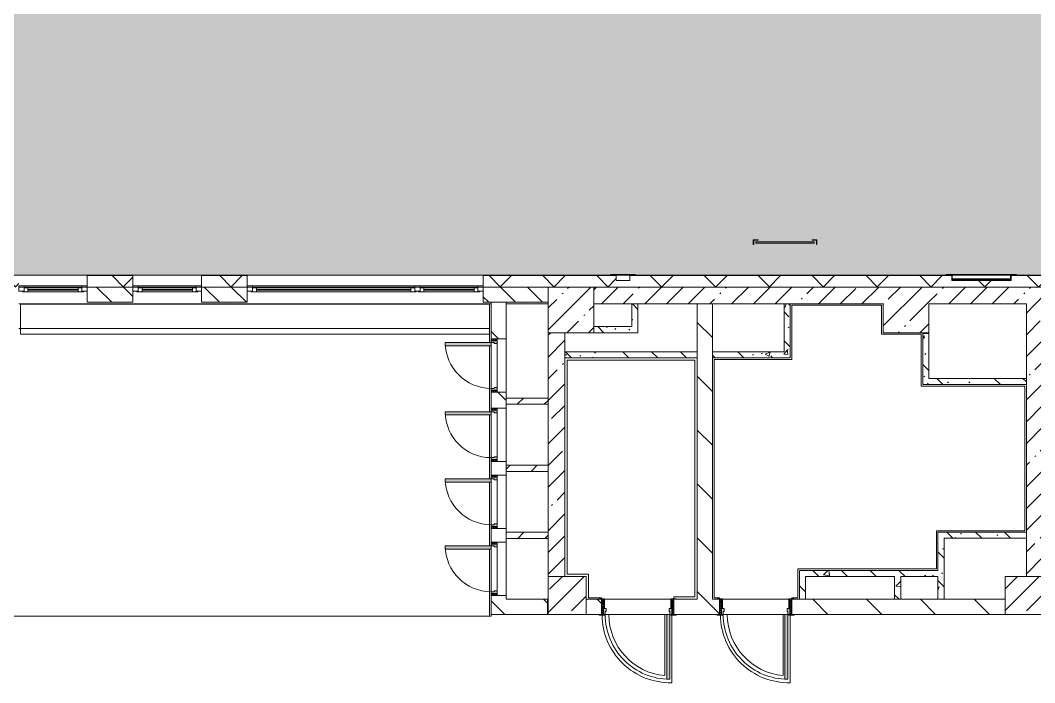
# Model space of a CAD drawing. Header units: millimetres. Extents: x 81773 to 282675, y -8553 to 29000.
# Drawn here: x 154583 to 167903, y 10005 to 18702 of the extents above; entities that cross this region are included whole.
import ezdxf

# ---------------------------------------------------------------- set-up
doc = ezdxf.new("R2010")
doc.units = ezdxf.units.MM
for name, color, linetype, lineweight in [('A-DETL-3', 7, 'Continuous', 5), ('A-GENM-7', 7, 'Continuous', 5), ('A-GLAZ-3', 7, 'Continuous', 5), ('A-WALL', 7, 'Continuous', 9), ('A-WALL-2', 7, 'Continuous', 5), ('I-WALL-4', 7, 'Continuous', 5), ('S-COLS-2', 7, 'Continuous', 5)]:
    doc.layers.add(name, color=color, linetype=linetype, lineweight=lineweight)
doc.layers.add('A-DETL-GENF-5', color=7, linetype='Continuous', lineweight=9, true_color=0xc0c0c0, transparency=0.4)
for name, color, linetype, lineweight, true_color in [('A-DOOR-4', 7, 'Continuous', 5, 0xe2e2e2), ('A-DOOR-5', 7, 'Continuous', 5, 0xaaaaaa), ('A-DOOR-FRAM-2', 7, 'Continuous', 5, 0xe2e2e2), ('A-DOOR-FRAM-4', 7, 'Continuous', 5, 0xaaaaaa), ('A-FLOR-3', 7, 'Continuous', 5, 0xaaaaaa), ('A-GENM-8', 7, 'Continuous', 5, 0x737373), ('A-WALL-3', 7, 'Continuous', 5, 0x737373), ('I-WALL-6', 7, 'Continuous', 5, 0x787878)]:
    doc.layers.add(name, color=color, linetype=linetype, lineweight=lineweight, true_color=true_color)
pattern_1 = [(135, (147802.7, 0), (-353.553, -353.553), [])]
pattern_2 = [(135, (1826.41, 164.685), (-14.14214, -14.14214), []), (225, (1826.41, 164.685), (14.14214, -14.14214), [])]
pattern_3 = [(45, (-296.384, 164.685), (-14.1421, 14.1421), []), (135, (-296.384, 164.685), (-14.1421, -14.1421), [])]
pattern_4 = [(45, (147802.7, 0), (-285.123, 285.123), []), (45, (148087.8, 0), (-285.123, 285.123), [504.031, -100.806, 16.764, -84.042])]
pattern_5 = [(135, (147802.7, 0), (-377.171, -377.171), [533.4, -88.9, 17.78, -88.9]), (135, (147802.7, 376.94), (-377.171, -377.171), []), (50, (147802.7, 0), (637.645, -55.787), [66.675, -733.425]), (355, (147802.7, 0), (-123.35, 668.7), [53.34, -586.74]), (100.451, (147855.8, -4.65), (514.299, 612.908), [56.665, -623.315]), (46.184, (147802.7, 177.8), (948.776, -147.15), [100.012, -1100.137]), (96.636, (147881.8, 165.5), (830.91, 865.997), [84.998, -934.973]), (351.184, (147802.7, 177.8), (830.918, 865.99), [80.01, -880.11]), (21, (147891.6, 133.35), (530.651, -357.928), [66.675, -733.425]), (326, (147891.6, 133.35), (216.308, 644.658), [53.34, -586.74]), (71.451, (147935.8, 103.5), (746.96, 286.724), [56.665, -623.315]), (37.5, (147802.7, 0), (10.8105, 295.9426), [16.764, -562.864, 16.764, -578.866, -588.962]), (37.5, (147802.7, 0), (10.8105, 295.9426), [-1175.258, 16.764, -572.198]), (7.5, (147802.7, 0), (233.869, 350.6318), [16.764, -322.834, 16.764, -549.529, -224.472]), (7.5, (147802.7, 0), (233.869, 350.6318), [-905.891, 16.764, -207.708]), (327.5, (147604.45, 0), (474.5678, -20.0513), [16.764, -205.486, 16.764, -676.656, -920.115]), (327.5, (147604.45, 0), (474.5678, -20.0513), [-915.67, 16.764, -903.351]), (317.5, (147515.55, 0), (518.452, 88.9934), [16.764, -272.161, 16.764, -443.738, -653.415]), (317.5, (147515.55, 0), (518.452, 88.9934), [-749.427, 16.764, -636.651])]
pattern_6 = [(45, (147802.7, 0), (-176.7767, 176.7767), [])]

# ---------------------------------------------------------------- blocks, each defined once
blk = doc.blocks.new('BSC_Колонна _Прямоугольная - 600х600-V114-3_3_3_птичка')
at = {"layer": 'S-COLS-2'}
h = blk.add_hatch(dxfattribs=at)
h.set_pattern_fill('FP_76', color=256, style=0, pattern_type=2)
h.set_pattern_definition([(45, (-14010, -14900), (-285.123, 285.123), []), (45, (-13724.88, -14900), (-285.123, 285.123), [504.031, -100.806, 16.764, -84.042])])
h.paths.add_polyline_path([(-300, -300), (300, -300), (300, 300), (-300, 300), (-300, 214)])
for p, q in [((300, 300), (-300, 300)), ((-300, 300), (-300, -300)), ((300, -300), (300, 300)), ((-300, -300), (300, -300))]:
    blk.add_line(p, q, dxfattribs=at)
blk = doc.blocks.new('110_Дверь_СКБ_1Ст_Внутренняя1 - Д-7_п__950x2100h_Туалет EW30-32897972-3_3_3_птичка')
at = {"layer": 'A-DOOR-4'}
h = blk.add_hatch(color=256, dxfattribs=at)
h.paths.add_polyline_path([(462, 100), (437, 100), (437, 60), (427, 60), (427, 20), (462, 20), (462, 28)])
h.paths.add_polyline_path([(-438, 100), (-438, 20), (-403, 20), (-403, 60), (-413, 60), (-413, 100)])
at = {"layer": 'A-DOOR-5'}
h = blk.add_hatch(dxfattribs=at)
h.set_pattern_fill('FP_6', color=256, style=0, pattern_type=2)
h.set_pattern_definition(pattern_2)
h.paths.add_polyline_path([(487, 100), (462, 100), (462, -100), (487, -100), (487, 28)])
at = {"layer": 'A-DOOR-FRAM-2'}
for points in [[(-413, 950), (-413, 100), (-373, 100), (-373, 950)], [(-493, 108), (-493, 100), (-423, 100), (-423, 108)], [(-423, 20), (-438, 20), (-438, -100), (-423, -100)], [(517, 108), (447, 108), (447, 100), (517, 100)], [(462, 20), (447, 20), (447, -100), (462, -100)], [(-493, -100), (-493, -108), (-423, -108), (-423, -100)], [(447, -100), (447, -108), (517, -108), (517, -100)]]:
    blk.add_hatch(color=256, dxfattribs=at).paths.add_polyline_path(points)
at = {"layer": 'A-DOOR-FRAM-4'}
h = blk.add_hatch(dxfattribs=at)
h.set_pattern_fill('FP_7', color=256, style=0, pattern_type=2)
h.set_pattern_definition(pattern_3)
h.paths.add_polyline_path([(-438, 100), (-463, 100), (-463, -100), (-438, -100), (-438, 28)])
at = {"layer": 'A-DOOR-5'}
for p, q in [((-413, 950), (-413, 100)), ((-373, 950), (-413, 950)), ((-373, 100), (-373, 950)), ((-413, 100), (-373, 100))]:
    blk.add_line(p, q, dxfattribs=at)
blk.add_arc((-413, 100), 850, 360, 90, dxfattribs=at)
at = {"layer": 'A-DOOR-FRAM-4'}
for p, q in [((-423, 108), (-493, 108)), ((-493, 108), (-493, 100)), ((-493, 100), (-423, 100)), ((-438, 100), (-463, 100)), ((-463, 100), (-463, -100)), ((-413, 100), (-438, 100)), ((-438, 100), (-438, 20)), ((-438, -100), (-438, 100)), ((-423, 100), (-438, 100)), ((-438, 100), (-438, 99)), ((-438, 99), (-423, 99)), ((-438, 20), (-403, 20)), ((-423, 20), (-438, 20)), ((-438, 20), (-438, -100)), ((-423, 100), (-423, 108)), ((-423, 99), (-423, 100)), ((-423, -100), (-423, 20)), ((-413, 60), (-413, 100)), ((-403, 60), (-413, 60)), ((-403, 20), (-403, 60)), ((437, 60), (427, 60)), ((427, 60), (427, 20)), ((427, 20), (462, 20)), ((437, 100), (437, 60)), ((462, 100), (437, 100)), ((517, 108), (447, 108)), ((447, 108), (447, 100)), ((462, 100), (447, 100)), ((447, 100), (447, 99)), ((447, 100), (517, 100)), ((447, 99), (462, 99)), ((462, 20), (447, 20)), ((447, 20), (447, -100)), ((462, 20), (462, 100)), ((487, 100), (462, 100)), ((462, 100), (462, -100)), ((462, 99), (462, 100)), ((462, -100), (462, 20)), ((487, -100), (487, 100)), ((517, 100), (517, 108)), ((-423, -100), (-493, -100)), ((-493, -100), (-493, -108)), ((-493, -108), (-423, -108)), ((-463, -100), (-438, -100)), ((-438, -100), (-423, -100)), ((-423, -108), (-423, -100)), ((447, -100), (462, -100)), ((517, -100), (447, -100)), ((447, -100), (447, -108)), ((447, -108), (517, -108)), ((462, -100), (487, -100)), ((517, -108), (517, -100))]:
    blk.add_line(p, q, dxfattribs=at)
blk = doc.blocks.new('110_Дверь_СКБ_1Ст_Внутренняя1 - Д-7_п__950x2100h_Туалет-32491181-3_3_3_птичка')
at = {"layer": 'A-DOOR-4'}
h = blk.add_hatch(color=256, dxfattribs=at)
h.paths.add_polyline_path([(437.5, 100), (437.5, 60), (427.5, 60), (427.5, 20), (462.5, 20), (462.5, 100)])
h.paths.add_polyline_path([(-412.5, 100), (-437.5, 100), (-437.5, 20), (-402.5, 20), (-402.5, 60), (-412.5, 60)])
at = {"layer": 'A-DOOR-5'}
h = blk.add_hatch(dxfattribs=at)
h.set_pattern_fill('FP_6', color=256, style=0, pattern_type=2)
h.set_pattern_definition(pattern_2)
h.paths.add_polyline_path([(487.5, 100), (462.5, 100), (462.5, -100), (487.5, -100), (487.5, 28.3)])
at = {"layer": 'A-DOOR-FRAM-2'}
for points in [[(-412.5, 950), (-412.5, 100), (-372.5, 100), (-372.5, 950)], [(-492.5, 108), (-492.5, 100), (-422.5, 100), (-422.5, 108)], [(-422.5, 20), (-437.5, 20), (-437.5, -100), (-422.5, -100)], [(517.5, 108), (447.5, 108), (447.5, 100), (517.5, 100)], [(462.5, 20), (447.5, 20), (447.5, -100), (462.5, -100)], [(-492.5, -100), (-492.5, -108), (-422.5, -108), (-422.5, -100)], [(447.5, -100), (447.5, -108), (517.5, -108), (517.5, -100)]]:
    blk.add_hatch(color=256, dxfattribs=at).paths.add_polyline_path(points)
at = {"layer": 'A-DOOR-FRAM-4'}
h = blk.add_hatch(dxfattribs=at)
h.set_pattern_fill('FP_7', color=256, style=0, pattern_type=2)
h.set_pattern_definition(pattern_3)
h.paths.add_polyline_path([(-437.5, 100), (-462.5, 100), (-462.5, -100), (-437.5, -100)])
at = {"layer": 'A-DOOR-5'}
for p, q in [((-412.5, 950), (-412.5, 100)), ((-372.5, 950), (-412.5, 950)), ((-372.5, 100), (-372.5, 950)), ((-412.5, 100), (-372.5, 100))]:
    blk.add_line(p, q, dxfattribs=at)
blk.add_arc((-412.5, 100), 850, 360, 90, dxfattribs=at)
at = {"layer": 'A-DOOR-FRAM-4'}
for p, q in [((-422.5, 108), (-492.5, 108)), ((-492.5, 108), (-492.5, 100)), ((-492.5, 100), (-422.5, 100)), ((-437.5, 100), (-462.5, 100)), ((-462.5, 100), (-462.5, -100)), ((-412.5, 100), (-437.5, 100)), ((-437.5, 100), (-437.5, 20)), ((-437.5, -100), (-437.5, 100)), ((-422.5, 100), (-437.5, 100)), ((-437.5, 100), (-437.5, 99)), ((-437.5, 99), (-422.5, 99)), ((-437.5, 20), (-402.5, 20)), ((-422.5, 20), (-437.5, 20)), ((-437.5, 20), (-437.5, -100)), ((-422.5, 100), (-422.5, 108)), ((-422.5, 99), (-422.5, 100)), ((-422.5, -100), (-422.5, 20)), ((-412.5, 60), (-412.5, 100)), ((-402.5, 60), (-412.5, 60)), ((-402.5, 20), (-402.5, 60)), ((437.5, 60), (427.5, 60)), ((427.5, 60), (427.5, 20)), ((427.5, 20), (462.5, 20)), ((437.5, 100), (437.5, 60)), ((462.5, 100), (437.5, 100)), ((517.5, 108), (447.5, 108)), ((447.5, 108), (447.5, 100)), ((462.5, 100), (447.5, 100)), ((447.5, 100), (447.5, 99)), ((447.5, 100), (517.5, 100)), ((447.5, 99), (462.5, 99)), ((462.5, 20), (447.5, 20)), ((447.5, 20), (447.5, -100)), ((462.5, 20), (462.5, 100)), ((487.5, 100), (462.5, 100)), ((462.5, 100), (462.5, -100)), ((462.5, 99), (462.5, 100)), ((462.5, -100), (462.5, 20)), ((487.5, -100), (487.5, 100)), ((517.5, 100), (517.5, 108)), ((-422.5, -100), (-492.5, -100)), ((-492.5, -100), (-492.5, -108)), ((-492.5, -108), (-422.5, -108)), ((-462.5, -100), (-437.5, -100)), ((-437.5, -100), (-422.5, -100)), ((-422.5, -108), (-422.5, -100)), ((447.5, -100), (462.5, -100)), ((517.5, -100), (447.5, -100)), ((447.5, -100), (447.5, -108)), ((447.5, -108), (517.5, -108)), ((462.5, -100), (487.5, -100)), ((517.5, -108), (517.5, -100))]:
    blk.add_line(p, q, dxfattribs=at)
blk = doc.blocks.new('BSC_Колонна _Прямоугольная - 500х500-V149-3_3_3_птичка')
at = {"layer": 'S-COLS-2'}
h = blk.add_hatch(dxfattribs=at)
h.set_pattern_fill('FP_109', color=256, style=0, pattern_type=2)
h.set_pattern_definition([(45, (-19960, -11150), (-285.123, 285.123), []), (45, (-19674.88, -11150), (-285.123, 285.123), [504.031, -100.806, 16.764, -84.042])])
h.paths.add_polyline_path([(-250, -250), (250, -250), (250, 250), (-250, 250)])
for p, q in [((250, 250), (-250, 250)), ((-250, 250), (-250, -250)), ((250, -250), (250, 250)), ((-250, -250), (250, -250))]:
    blk.add_line(p, q, dxfattribs=at)
blk = doc.blocks.new('120_Окно_СКБ_2Ст - 120_Окно_СКБ_2Ст 3100х2500 _мал_створка слева_ 2-V161-3_3_3_птичка')
at = {"layer": 'A-GLAZ-3'}
for p, q in [((-1550, -127), (-1550, -57)), ((-1550, -57), (-1480, -57)), ((1550, -57), (-1550, -57)), ((-1480, -127), (-1550, -127)), ((-1550, -127), (-1500, -127)), ((-1480, -127), (-1500, -127)), ((-1500, -127), (-1500, -137)), ((-1480, -57), (-1480, -127)), ((650, -87), (-1480, -87)), ((-1480, -87), (-1480, -127)), ((-1430, -137), (-1430, -87)), ((-1430, -107), (600, -107)), ((600, -117), (-1430, -117)), ((600, -137), (600, -87)), ((650, -127), (650, -57)), ((650, -57), (720, -57)), ((650, -127), (650, -87)), ((720, -127), (650, -127)), ((670, -127), (650, -127)), ((670, -127), (700, -127)), ((670, -137), (670, -127)), ((720, -127), (700, -127)), ((700, -127), (700, -137)), ((720, -57), (720, -127)), ((1480, -87), (720, -87)), ((720, -87), (720, -127)), ((770, -137), (770, -87)), ((770, -107), (1430, -107)), ((1430, -117), (770, -117)), ((1430, -137), (1430, -87)), ((1480, -127), (1480, -57)), ((1480, -57), (1550, -57)), ((1480, -127), (1480, -87)), ((1550, -127), (1480, -127)), ((1500, -127), (1480, -127)), ((1500, -127), (1550, -127)), ((1500, -137), (1500, -127)), ((1550, -57), (1550, -127)), ((-1500, -137), (670, -137)), ((670, -137), (-1500, -137)), ((700, -137), (1500, -137)), ((1500, -137), (700, -137))]:
    blk.add_line(p, q, dxfattribs=at)
blk = doc.blocks.new('BSC_Колонна _Прямоугольная - 500х500-V213-3_3_3_птичка')
at = {"layer": 'S-COLS-2'}
h = blk.add_hatch(dxfattribs=at)
h.set_pattern_fill('FP_128', color=256, style=0, pattern_type=2)
h.set_pattern_definition([(45, (-13960, -11150), (-285.123, 285.123), []), (45, (-13674.88, -11150), (-285.123, 285.123), [504.031, -100.806, 16.764, -84.042])])
h.paths.add_polyline_path([(-250, -250), (250, -250), (250, 250), (-250, 250), (-250, -178)])
for p, q in [((250, 250), (-250, 250)), ((-250, 250), (-250, -250)), ((250, -250), (250, 250)), ((-250, -250), (250, -250))]:
    blk.add_line(p, q, dxfattribs=at)
blk = doc.blocks.new('ОМ_Арматурный стержень_Форма 1 - ОМ_Арматурный стержень_Форма 1-22194821-3_3_3_птичка')
at = {"layer": 'A-GENM-8'}
for p, q in [((17206, 15793), (16438, 15793)), ((16438, 15784), (16438, 15793)), ((16438, 15775), (16438, 15784)), ((16438, 15775), (17206, 15775)), ((17206, 15793), (17206, 15784)), ((17206, 15784), (17206, 15775))]:
    blk.add_line(p, q, dxfattribs=at)
blk = doc.blocks.new('ОМ_Уголок_ГОСТ 8509-93 - ОМ_Уголок_ГОСТ 8509-93-22194824-3_3_3_птичка')
at = {"layer": 'A-GENM-8'}
for p, q in [((16404, 15821), (16404, 15758)), ((16467, 15821), (16404, 15821)), ((16404, 15758), (16410, 15758)), ((16410, 15758), (16410, 15815)), ((16410, 15815), (16467, 15815)), ((16467, 15815), (16467, 15821))]:
    blk.add_line(p, q, dxfattribs=at)
blk = doc.blocks.new('ОМ_Уголок_ГОСТ 8509-93 - ОМ_Уголок_ГОСТ 8509-93-V217-3_3_3_птичка')
at = {"layer": 'A-GENM-8'}
for p, q in [((17240, 15821), (17177, 15821)), ((17177, 15821), (17177, 15815)), ((17177, 15815), (17234, 15815)), ((17234, 15815), (17234, 15758)), ((17234, 15758), (17240, 15758)), ((17240, 15758), (17240, 15821))]:
    blk.add_line(p, q, dxfattribs=at)
blk = doc.blocks.new('110_Дверь_СКБ_1Ст - д-18 700x2100h_Технический шкаф ЭОМ и СС-V219-3_3_3_птичка')
at = {"layer": 'A-DOOR-4'}
h = blk.add_hatch(color=256, dxfattribs=at)
h.paths.add_polyline_path([(-312.5, 100), (-312.5, 20), (-277.5, 20), (-277.5, 60), (-287.5, 60), (-287.5, 100)])
h.paths.add_polyline_path([(302.5, 60), (302.5, 20), (337.5, 20), (337.5, 100), (312.5, 100), (312.5, 60)])
at = {"layer": 'A-DOOR-5'}
h = blk.add_hatch(dxfattribs=at)
h.set_pattern_fill('FP_20', color=256, style=0, pattern_type=2)
h.set_pattern_definition([(135, (1951.41, 164.685), (-14.14214, -14.14214), []), (225, (1951.41, 164.685), (14.14214, -14.14214), [])])
h.paths.add_polyline_path([(337.5, 20), (362.5, 20), (362.5, 100), (337.5, 100)])
at = {"layer": 'A-DOOR-FRAM-2'}
blk.add_hatch(color=256, dxfattribs=at).paths.add_polyline_path([(272.5, 491.6), (272.5, 100), (312.5, 100), (312.5, 700), (272.5, 700)])
at = {"layer": 'A-DOOR-FRAM-4'}
h = blk.add_hatch(dxfattribs=at)
h.set_pattern_fill('FP_21', color=256, style=0, pattern_type=2)
h.set_pattern_definition([(45, (-171.384, 164.685), (-14.1421, 14.1421), []), (135, (-171.384, 164.685), (-14.1421, -14.1421), [])])
h.paths.add_polyline_path([(-337.5, 20), (-312.5, 20), (-312.5, 100), (-337.5, 100)])
at = {"layer": 'A-DOOR-5'}
for p, q in [((312.5, 700), (272.5, 700)), ((272.5, 700), (272.5, 100)), ((312.5, 100), (312.5, 700)), ((272.5, 100), (312.5, 100))]:
    blk.add_line(p, q, dxfattribs=at)
blk.add_arc((312.5, 100), 600, 90, 180, dxfattribs=at)
at = {"layer": 'A-DOOR-FRAM-4'}
for p, q in [((-312.5, 100), (-337.5, 100)), ((-337.5, 100), (-337.5, 20)), ((-337.5, 20), (-312.5, 20)), ((-287.5, 100), (-312.5, 100)), ((-312.5, 100), (-312.5, 20)), ((-312.5, 20), (-312.5, 100)), ((-312.5, 20), (-277.5, 20)), ((-287.5, 60), (-287.5, 100)), ((-287.5, 100), (272.5, 100)), ((-277.5, 60), (-287.5, 60)), ((-277.5, 20), (-277.5, 60)), ((302.5, 20), (-277.5, 20)), ((312.5, 60), (302.5, 60)), ((302.5, 60), (302.5, 20)), ((302.5, 20), (337.5, 20)), ((312.5, 100), (312.5, 60)), ((337.5, 100), (312.5, 100)), ((337.5, 20), (337.5, 100)), ((362.5, 100), (337.5, 100)), ((337.5, 100), (337.5, 20)), ((337.5, 20), (362.5, 20)), ((362.5, 20), (362.5, 100))]:
    blk.add_line(p, q, dxfattribs=at)
blk = doc.blocks.new('120_Окно_СКБ_1Ст - 120_Окно_СКБ_1Ст 900х2500_h_-20664874-3_3_3_птичка')
at = {"layer": 'A-GLAZ-3'}
for p, q in [((-450, -127), (-450, -57)), ((-450, -57), (-380, -57)), ((450, -57), (-450, -57)), ((-380, -127), (-450, -127)), ((-450, -127), (-400, -127)), ((-380, -127), (-400, -127)), ((-400, -127), (-400, -137)), ((-380, -57), (-380, -127)), ((380, -87), (-380, -87)), ((-380, -87), (-380, -127)), ((-330, -137), (-330, -87)), ((-330, -107), (330, -107)), ((330, -117), (-330, -117)), ((330, -137), (330, -87)), ((380, -127), (380, -57)), ((380, -57), (450, -57)), ((380, -127), (380, -87)), ((450, -127), (380, -127)), ((400, -127), (380, -127)), ((400, -127), (450, -127)), ((400, -137), (400, -127)), ((450, -57), (450, -127)), ((-400, -137), (400, -137)), ((400, -137), (-400, -137))]:
    blk.add_line(p, q, dxfattribs=at)
blk = doc.blocks.new('120_Окно_СКБ_1Ст - 120_Окно_СКБ_1Ст_900х2500_h_-20705657-3_3_3_птичка')
at = {"layer": 'A-GLAZ-3'}
for p, q in [((-450, -127), (-450, -57)), ((-450, -57), (-380, -57)), ((450, -57), (-450, -57)), ((-380, -127), (-450, -127)), ((-450, -127), (-400, -127)), ((-380, -127), (-400, -127)), ((-400, -127), (-400, -137)), ((-380, -57), (-380, -127)), ((380, -87), (-380, -87)), ((-380, -87), (-380, -127)), ((-330, -137), (-330, -87)), ((-330, -107), (330, -107)), ((330, -117), (-330, -117)), ((330, -137), (330, -87)), ((380, -127), (380, -57)), ((380, -57), (450, -57)), ((380, -127), (380, -87)), ((450, -127), (380, -127)), ((400, -127), (380, -127)), ((400, -127), (450, -127)), ((400, -137), (400, -127)), ((450, -57), (450, -127)), ((-400, -137), (400, -137)), ((400, -137), (-400, -137))]:
    blk.add_line(p, q, dxfattribs=at)
blk = doc.blocks.new('Полоса с поворотом - Полоса с поворотом-23831104-3_3_3_птичка')
at = {"layer": 'A-GENM-7'}
for p, q in [((19783, 15306), (19017, 15306)), ((19017, 15298), (19783, 15298))]:
    blk.add_line(p, q, dxfattribs=at)
at = {"layer": 'A-GENM-8'}
blk.add_line((19017, 15363), (19783, 15363), dxfattribs=at)
blk = doc.blocks.new('Уголок вложенный - Уголок вложенный-23831105-3_3_3_птичка')
at = {"layer": 'A-GENM-7'}
for p, q in [((29237, 15288), (29237, 15349)), ((29244, 15358), (29244, 15285)), ((29244, 15285), (29240, 15285))]:
    blk.add_line(p, q, dxfattribs=at)
at = {"layer": 'A-GENM-7', "flags": 128}
for points in [[(29237, 15349), (29237, 15351), (29236, 15353), (29235, 15355), (29234, 15356), (29232, 15357), (29230, 15358), (29228, 15358)], [(29240, 15285), (29239, 15285), (29239, 15285), (29238, 15286), (29238, 15286), (29237, 15287), (29237, 15287), (29237, 15288)]]:
    blk.add_lwpolyline(points, dxfattribs=at)
at = {"layer": 'A-GENM-8'}
for p, q in [((29164, 15365), (29244, 15365)), ((29164, 15361), (29164, 15365)), ((29228, 15358), (29167, 15358)), ((29244, 15365), (29244, 15358))]:
    blk.add_line(p, q, dxfattribs=at)
at = {"layer": 'A-GENM-8', "flags": 128}
blk.add_lwpolyline([(29167, 15358), (29166, 15358), (29166, 15358), (29165, 15359), (29165, 15359), (29164, 15360), (29164, 15360), (29164, 15361)], dxfattribs=at)
blk = doc.blocks.new('Уголок вложенный - Уголок вложенный-V230-3_3_3_птичка')
at = {"layer": 'A-GENM-7'}
for p, q in [((30010, 15285), (30010, 15358)), ((30017, 15349), (30017, 15288)), ((30014, 15285), (30010, 15285))]:
    blk.add_line(p, q, dxfattribs=at)
at = {"layer": 'A-GENM-7', "flags": 128}
for points in [[(30026, 15358), (30024, 15358), (30022, 15357), (30020, 15356), (30019, 15355), (30018, 15353), (30017, 15351), (30017, 15349)], [(30017, 15288), (30017, 15287), (30017, 15287), (30016, 15286), (30016, 15286), (30015, 15285), (30015, 15285), (30014, 15285)]]:
    blk.add_lwpolyline(points, dxfattribs=at)
at = {"layer": 'A-GENM-8'}
for p, q in [((30010, 15365), (30090, 15365)), ((30010, 15358), (30010, 15365)), ((30087, 15358), (30026, 15358)), ((30090, 15365), (30090, 15361))]:
    blk.add_line(p, q, dxfattribs=at)
at = {"layer": 'A-GENM-8', "flags": 128}
blk.add_lwpolyline([(30090, 15361), (30090, 15360), (30090, 15360), (30089, 15359), (30089, 15359), (30088, 15358), (30088, 15358), (30087, 15358)], dxfattribs=at)
blk = doc.blocks.new('Уголок вложенный - Уголок вложенный-V231-3_3_3_птичка')
at = {"layer": 'A-GENM-7'}
blk.add_line((30010, 15285), (29244, 15285), dxfattribs=at)
at = {"layer": 'A-GENM-7', "flags": 128}
for points in [[(29237, 15349), (29237, 15351), (29236, 15353), (29235, 15355), (29234, 15356), (29232, 15357), (29230, 15358), (29228, 15358)], [(30026, 15358), (30024, 15358), (30022, 15357), (30020, 15356), (30019, 15355), (30018, 15353), (30017, 15351), (30017, 15349)]]:
    blk.add_lwpolyline(points, dxfattribs=at)
at = {"layer": 'A-GENM-8'}
blk.add_line((29244, 15365), (30010, 15365), dxfattribs=at)
blk = doc.blocks.new('Уголок вложенный - Уголок вложенный-23964580-3_3_3_птичка')
at = {"layer": 'A-GENM-7'}
for p, q in [((14603, 15288), (14603, 15349)), ((14610, 15285), (14606, 15285))]:
    blk.add_line(p, q, dxfattribs=at)
at = {"layer": 'A-GENM-7', "flags": 128}
for points in [[(14603, 15349), (14603, 15351), (14602, 15353), (14601, 15355), (14600, 15356), (14598, 15357), (14596, 15358), (14594, 15358)], [(14606, 15285), (14605, 15285), (14605, 15285), (14604, 15286), (14604, 15286), (14603, 15287), (14603, 15287), (14603, 15288)]]:
    blk.add_lwpolyline(points, dxfattribs=at)
at = {"layer": 'A-GENM-8'}
for p, q in [((14530, 15361), (14530, 15365)), ((14594, 15358), (14533, 15358))]:
    blk.add_line(p, q, dxfattribs=at)
at = {"layer": 'A-GENM-8', "flags": 128}
blk.add_lwpolyline([(14533, 15358), (14532, 15358), (14532, 15358), (14531, 15359), (14531, 15359), (14530, 15360), (14530, 15360), (14530, 15361)], dxfattribs=at)
blk = doc.blocks.new('Уголок вложенный - Уголок вложенный-V240-3_3_3_птичка')
at = {"layer": 'A-GENM-7'}
for p, q in [((14783, 15349), (14783, 15288)), ((14780, 15285), (14776, 15285))]:
    blk.add_line(p, q, dxfattribs=at)
at = {"layer": 'A-GENM-7', "flags": 128}
for points in [[(14792, 15358), (14790, 15358), (14788, 15357), (14786, 15356), (14785, 15355), (14784, 15353), (14783, 15351), (14783, 15349)], [(14783, 15288), (14783, 15287), (14783, 15287), (14782, 15286), (14782, 15286), (14781, 15285), (14781, 15285), (14780, 15285)]]:
    blk.add_lwpolyline(points, dxfattribs=at)
at = {"layer": 'A-GENM-8'}
for p, q in [((14853, 15358), (14792, 15358)), ((14856, 15365), (14856, 15361))]:
    blk.add_line(p, q, dxfattribs=at)
at = {"layer": 'A-GENM-8', "flags": 128}
blk.add_lwpolyline([(14856, 15361), (14856, 15360), (14856, 15360), (14855, 15359), (14855, 15359), (14854, 15358), (14854, 15358), (14853, 15358)], dxfattribs=at)
blk = doc.blocks.new('Уголок вложенный - Уголок вложенный-V241-3_3_3_птичка')
at = {"layer": 'A-GENM-7'}
blk.add_line((14776, 15285), (14610, 15285), dxfattribs=at)
at = {"layer": 'A-GENM-7', "flags": 128}
for points in [[(14598, 15357), (14596, 15358), (14594, 15358)], [(14792, 15358), (14790, 15358), (14788, 15357)]]:
    blk.add_lwpolyline(points, dxfattribs=at)
blk = doc.blocks.new('Уголок вложенный - Уголок вложенный-V242-3_3_3_птичка')
at = {"layer": 'A-GENM-7'}
for p, q in [((14603, 15349), (14603, 15288)), ((14783, 15288), (14783, 15349)), ((14606, 15285), (14780, 15285))]:
    blk.add_line(p, q, dxfattribs=at)
at = {"layer": 'A-GENM-7', "flags": 128}
for points in [[(14594, 15358), (14596, 15358), (14598, 15357), (14600, 15356), (14601, 15355), (14602, 15353), (14603, 15351), (14603, 15349)], [(14783, 15349), (14783, 15351), (14784, 15353), (14785, 15355), (14786, 15356), (14788, 15357), (14790, 15358), (14792, 15358)], [(14603, 15288), (14603, 15287), (14603, 15287), (14604, 15286), (14604, 15286), (14605, 15285), (14605, 15285), (14606, 15285)], [(14780, 15285), (14781, 15285), (14781, 15285), (14782, 15286), (14782, 15286), (14783, 15287), (14783, 15287), (14783, 15288)]]:
    blk.add_lwpolyline(points, dxfattribs=at)
at = {"layer": 'A-GENM-8'}
for p, q in [((14530, 15365), (14856, 15365)), ((14530, 15365), (14530, 15361)), ((14533, 15358), (14853, 15358)), ((14856, 15361), (14856, 15365))]:
    blk.add_line(p, q, dxfattribs=at)
at = {"layer": 'A-GENM-8', "flags": 128}
for points in [[(14530, 15361), (14530, 15360), (14530, 15360), (14531, 15359), (14531, 15359), (14532, 15358), (14532, 15358), (14533, 15358)], [(14853, 15358), (14854, 15358), (14854, 15358), (14855, 15359), (14855, 15359), (14856, 15360), (14856, 15360), (14856, 15361)]]:
    blk.add_lwpolyline(points, dxfattribs=at)
blk = doc.blocks.new('Зашивка приборов отопления34 - Зашивка приборов отопления-33324488-3_3_3_птичка')
at = {"layer": 'A-WALL-2'}
for p, q in [((34188, 26888), (34188, 26567)), ((40348, 26888), (34188, 26888)), ((40348, 26567), (40348, 26888)), ((34188, 26567), (40348, 26567)), ((40348, 26567), (34188, 26567)), ((34188, 26567), (34188, 26492)), ((40348, 26492), (40348, 26567)), ((34188, 26492), (40348, 26492))]:
    blk.add_line(p, q, dxfattribs=at)

msp = doc.modelspace()

# ---------------------------------------------------------------- hatches: boundary and pattern name
at = {"layer": 'A-DETL-GENF-5'}
msp.add_hatch(color=256, dxfattribs=at).paths.add_polyline_path([(147126.5, 14774.9), (147534.7, 14774.9), (147534.7, 15358), (186562.7, 15358), (186562.7, 23888.3), (181730.8, 23888.3), (181730.8, 27398.1), (145393.6, 27398.1), (145393.6, 14774.9), (146596.6, 14774.9)])
at = {"layer": 'A-WALL-2'}
h = msp.add_hatch(dxfattribs=at)
h.set_pattern_fill('FP_84', color=256, style=0, pattern_type=2)
h.set_pattern_definition([(45, (147802.7, 0), (-353.5534, 353.5534), []), (135, (147802.7, 0), (-353.5534, -353.5534), [])])
h.paths.add_polyline_path([(189962.7, 15200), (189962.7, 15350), (185612.7, 15350), (185612.7, 15200), (187923.8, 15200)])
h.paths.add_polyline_path([(177046.7, 15200), (179912.7, 15200), (179912.7, 15350), (177819.7, 15349), (177819.7, 15288), (177812.7, 15285), (177039.7, 15288), (177039.7, 15350), (173412.9, 15349), (173412.9, 15288), (173405.9, 15285), (172232.9, 15288), (172232.9, 15350), (167592.7, 15349), (167592.7, 15288), (167585.7, 15285), (166812.7, 15288), (166812.7, 15350), (162585.7, 15349), (162585.7, 15288), (162578.7, 15285), (162405.7, 15288), (162405.5, 15350), (160662.7, 15350), (160662.7, 15200), (177039.7, 15200)])
h.paths.add_polyline_path([(183212.7, 15200), (183212.7, 15350), (182462.7, 15350), (182462.7, 15200), (182625.5, 15200)])
h.paths.add_polyline_path([(156062.7, 15200), (156062.7, 15350), (155462.7, 15350), (155462.7, 15200)])
h.paths.add_polyline_path([(154562.7, 15200), (154562.7, 15350), (147842.7, 15350), (147842.7, 15293), (147692.7, 15293), (147692.7, 15200), (154014.3, 15200)])
h.paths.add_polyline_path([(157193.3, 15200), (157562.7, 15200), (157562.7, 15350), (156962.7, 15350), (156962.7, 15200)])
h.paths.add_polyline_path([(181562.7, 15200), (181562.7, 15350), (181412.7, 15350), (181412.7, 15200)])
h.paths.add_polyline_path([(181036, 15200), (181042.7, 15200), (181037.7, 15350), (180812.7, 15350), (180812.7, 15200)])
h = msp.add_hatch(dxfattribs=at)
h.set_pattern_fill('FP_82', color=256, style=0, pattern_type=2)
h.set_pattern_definition([(135, (147802.7, 0), (-176.7767, -176.7767), [])])
h.paths.add_polyline_path([(157562.7, 15000), (157562.7, 15200), (156962.7, 15200), (156962.7, 15000)])
h.paths.add_polyline_path([(153362.7, 15000), (153962.7, 15000), (153962.7, 15200), (152462.7, 15200), (152462.7, 15000)])
h.paths.add_polyline_path([(155462.7, 15000), (156062.7, 15000), (156062.7, 15200), (155462.7, 15200), (155462.7, 15113.8)])
h.paths.add_polyline_path([(160963.9, 15000), (161512.7, 15000), (161512.7, 15200), (160662.7, 15200), (160662.7, 15000), (160763.9, 15000)])
at = {"layer": 'I-WALL-4'}
h = msp.add_hatch(dxfattribs=at)
h.set_pattern_fill('FP_80', color=256, style=0, pattern_type=2)
h.set_pattern_definition(pattern_4)
h.paths.add_polyline_path([(162112.7, 14980), (165912.9, 14980), (165912.9, 15200), (162112.7, 15200), (162112.7, 15113.8)])
h.paths.add_polyline_path([(169712.7, 14980), (169712.7, 15200), (166512.9, 15200), (166512.9, 14980), (168849.7, 14980)])
h.paths.add_polyline_path([(179912.7, 14980), (179912.7, 15200), (178412.7, 15200), (178412.7, 14980), (179563.9, 14980)])
h.paths.add_polyline_path([(177812.7, 14980), (177812.7, 15200), (174212.7, 15200), (174212.7, 14980), (177327.1, 14980)])
h.paths.add_polyline_path([(173088.4, 14980), (173612.7, 14980), (173612.7, 15200), (170312.7, 15200), (170312.7, 14980)])
h = msp.add_hatch(dxfattribs=at)
h.set_pattern_fill('FP_83', color=256, style=0, pattern_type=2)
h.set_pattern_definition(pattern_1)
h.paths.add_polyline_path([(160843.9, 11100), (160963.9, 11100), (160963.9, 11150), (160763.9, 11150), (160763.9, 11100)])
h.paths.add_polyline_path([(160763.9, 11850), (160963.9, 11850), (160963.9, 12030), (160763.9, 12030)])
h.paths.add_polyline_path([(160763.9, 12730), (160963.9, 12730), (160963.9, 12910), (160763.9, 12910), (160763.9, 12746.9)])
h.paths.add_polyline_path([(160763.9, 13610), (160963.9, 13610), (160963.9, 13819.9), (160763.9, 13819.9)])
h.paths.add_polyline_path([(160763.9, 14519.9), (160963.9, 14519.9), (160963.9, 15000), (160763.9, 15000)])
h = msp.add_hatch(dxfattribs=at)
h.set_pattern_fill('FP_83', color=256, style=0, pattern_type=2)
h.set_pattern_definition(pattern_1)
h.paths.add_polyline_path([(163551.4, 11100), (163672.7, 11100), (163672.7, 14980), (163472.7, 14980), (163472.7, 11100)])
h = msp.add_hatch(dxfattribs=at)
h.set_pattern_fill('FP_80', color=256, style=0, pattern_type=2)
h.set_pattern_definition(pattern_4)
h.paths.add_polyline_path([(168012.7, 11400), (168012.7, 14980), (167792.7, 14980), (167792.7, 11400)])
h = msp.add_hatch(dxfattribs=at)
h.set_pattern_fill('FP_80', color=256, style=0, pattern_type=2)
h.set_pattern_definition(pattern_4)
h.paths.add_polyline_path([(161513.7, 11400), (161733.7, 11400), (161733.7, 14600), (161513.7, 14600), (161513.7, 11563.4)])
h = msp.add_hatch(dxfattribs=at)
h.set_pattern_fill('FP_85', color=256, style=0, pattern_type=2)
h.set_pattern_definition(pattern_6)
h.paths.add_polyline_path([(161513.7, 13660), (161513.7, 13740), (160963.9, 13740), (160963.9, 13660)])
h = msp.add_hatch(dxfattribs=at)
h.set_pattern_fill('FP_85', color=256, style=0, pattern_type=2)
h.set_pattern_definition(pattern_6)
h.paths.add_polyline_path([(161513.7, 12780), (161513.7, 12860), (160963.9, 12860), (160963.9, 12780)])
h = msp.add_hatch(dxfattribs=at)
h.set_pattern_fill('FP_85', color=256, style=0, pattern_type=2)
h.set_pattern_definition(pattern_6)
h.paths.add_polyline_path([(161513.7, 11900), (161513.7, 11980), (160963.9, 11980), (160963.9, 11900)])
h = msp.add_hatch(dxfattribs=at)
h.set_pattern_fill('FP_83', color=256, style=0, pattern_type=2)
h.set_pattern_definition(pattern_1)
h.paths.add_polyline_path([(161503.7, 10900), (161503.7, 11100), (160763.9, 11100), (160763.9, 10900), (161432, 10900)])
h = msp.add_hatch(dxfattribs=at)
h.set_pattern_fill('FP_83', color=256, style=0, pattern_type=2)
h.set_pattern_definition(pattern_1)
h.paths.add_polyline_path([(167512.7, 10900), (167512.7, 11100), (164712.7, 11100), (164712.7, 10900), (166730.4, 10900)])
h.paths.add_polyline_path([(163762.7, 10900), (163762.7, 11100), (163163.7, 11100), (163163.7, 10900), (163732.7, 10900)])
h.paths.add_polyline_path([(162213.7, 10900), (162213.7, 11100), (162012.7, 11100), (162012.7, 10900), (162183.7, 10900)])
at = {"layer": 'I-WALL-6'}
h = msp.add_hatch(dxfattribs=at)
h.set_pattern_fill('FP_88', color=256, style=0, pattern_type=2)
h.set_pattern_definition(pattern_5)
h.paths.add_polyline_path([(162692.7, 14680), (162692.7, 14980), (162612.7, 14980), (162612.7, 14680)])
h = msp.add_hatch(dxfattribs=at)
h.set_pattern_fill('FP_88', color=256, style=0, pattern_type=2)
h.set_pattern_definition(pattern_5)
h.paths.add_polyline_path([(164692.7, 14350), (164692.7, 14980), (164612.7, 14980), (164612.7, 14350)])
h = msp.add_hatch(dxfattribs=at)
h.set_pattern_fill('FP_88', color=256, style=0, pattern_type=2)
h.set_pattern_definition(pattern_5)
h.paths.add_polyline_path([(162112.7, 14600), (162692.7, 14600), (162692.7, 14680), (162112.7, 14680)])
h = msp.add_hatch(dxfattribs=at)
h.set_pattern_fill('FP_88', color=256, style=0, pattern_type=2)
h.set_pattern_definition(pattern_5)
h.paths.add_polyline_path([(166512.9, 13920), (166512.9, 14590), (166432.9, 14590), (166432.9, 13920)])
h = msp.add_hatch(dxfattribs=at)
h.set_pattern_fill('FP_88', color=256, style=0, pattern_type=2)
h.set_pattern_definition(pattern_5)
h.paths.add_polyline_path([(163472.7, 14270), (163472.7, 14350), (161733.7, 14350), (161733.7, 14270), (162491.7, 14270)])
h = msp.add_hatch(dxfattribs=at)
h.set_pattern_fill('FP_88', color=256, style=0, pattern_type=2)
h.set_pattern_definition(pattern_5)
h.paths.add_polyline_path([(163672.7, 14270), (164692.7, 14270), (164692.7, 14350), (163672.7, 14350)])
h = msp.add_hatch(dxfattribs=at)
h.set_pattern_fill('FP_88', color=256, style=0, pattern_type=2)
h.set_pattern_definition(pattern_5)
h.paths.add_polyline_path([(167792.7, 13920), (167792.7, 14000), (166512.9, 14000), (166512.9, 13920), (166730.4, 13920)])
h = msp.add_hatch(dxfattribs=at)
h.set_pattern_fill('FP_88', color=256, style=0, pattern_type=2)
h.set_pattern_definition(pattern_5)
h.paths.add_polyline_path([(166712.7, 11100), (166712.7, 11981.9), (166632.7, 11981.9), (166632.7, 11100)])
h = msp.add_hatch(dxfattribs=at)
h.set_pattern_fill('FP_88', color=256, style=0, pattern_type=2)
h.set_pattern_definition(pattern_5)
h.paths.add_polyline_path([(167792.7, 11901.9), (167792.7, 11981.9), (166712.7, 11981.9), (166712.7, 11901.9), (166730.4, 11901.9)])
h = msp.add_hatch(dxfattribs=at)
h.set_pattern_fill('FP_88', color=256, style=0, pattern_type=2)
h.set_pattern_definition(pattern_5)
h.paths.add_polyline_path([(164892.7, 11100), (164892.7, 11480), (164812.7, 11480), (164812.7, 11100)])
h = msp.add_hatch(dxfattribs=at)
h.set_pattern_fill('FP_88', color=256, style=0, pattern_type=2)
h.set_pattern_definition(pattern_5)
h.paths.add_polyline_path([(166142.7, 11400), (166632.7, 11400), (166632.7, 11480), (164892.7, 11480), (164892.7, 11400), (166062.7, 11400)])
h = msp.add_hatch(dxfattribs=at)
h.set_pattern_fill('FP_88', color=256, style=0, pattern_type=2)
h.set_pattern_definition(pattern_5)
h.paths.add_polyline_path([(166142.7, 11100), (166142.7, 11400), (166062.7, 11400), (166062.7, 11100)])
at = {"layer": 'S-COLS-2'}
h = msp.add_hatch(dxfattribs=at)
h.set_pattern_fill('FP_80', color=256, style=0, pattern_type=2)
h.set_pattern_definition(pattern_4)
h.paths.add_polyline_path([(166512.9, 14600), (166512.9, 15200), (165912.9, 15200), (165912.9, 14600)])

# ---------------------------------------------------------------- linework, layer by layer
at = {"layer": 'A-DETL-3'}
msp.add_line((147534.7, 15358), (186562.7, 15358), dxfattribs=at)
at = {"layer": 'A-FLOR-3'}
for p, q in [((160743.9, 14980), (154562.7, 14980)), ((160743.9, 14655), (160743.9, 14980)), ((165892.9, 14960), (164712.7, 14960)), ((164712.7, 14960), (164712.7, 14250)), ((165892.9, 14580), (165892.9, 14960)), ((154562.7, 14655), (160743.9, 14655)), ((160743.9, 14469.9), (160743.9, 14580)), ((166412.9, 14580), (165892.9, 14580)), ((166412.9, 13900), (166412.9, 14580)), ((160743.9, 13560), (160743.9, 14429.9)), ((163441.7, 14239), (161764.7, 14239)), ((161764.7, 14239), (161764.7, 11431)), ((163441.7, 11131), (163441.7, 14239)), ((164712.7, 14250), (163692.7, 14250)), ((163692.7, 14250), (163692.7, 11120)), ((167772.7, 13900), (166412.9, 13900)), ((167772.7, 12000), (167772.7, 13900)), ((160743.9, 12680), (160743.9, 13520)), ((160743.9, 11800), (160743.9, 12640)), ((166612.7, 11500), (166612.7, 12000)), ((166612.7, 12000), (167772.7, 12000)), ((160743.9, 10880), (160743.9, 11760)), ((164792.7, 11120), (164792.7, 11500)), ((164792.7, 11500), (166612.7, 11500)), ((161764.7, 11431), (162043.7, 11431)), ((162043.7, 11431), (162043.7, 11120)), ((162043.7, 11120), (162213.7, 11120)), ((162213.7, 11120), (162213.7, 11108)), ((163163.7, 11108), (163163.7, 11131)), ((163163.7, 11131), (163441.7, 11131)), ((163692.7, 11120), (163762.7, 11120)), ((163762.7, 11120), (163762.7, 11108)), ((164712.7, 11108), (164712.7, 11120)), ((164712.7, 11120), (164792.7, 11120)), ((160763.9, 10880), (148138.7, 10880)), ((160763.9, 10900), (160763.9, 10880)), ((161512.7, 10900), (161503.7, 10900)), ((162311.6, 10899.9), (162253.7, 10899.9)), ((162263.7, 10901.4), (163113.7, 10901.4)), ((163073.7, 10899.9), (163046.6, 10899.9)), ((163046.6, 10899.9), (163046.6, 10097.9)), ((163123.7, 10899.9), (163113.7, 10899.9)), ((163136.6, 10005.1), (163136.6, 10892)), ((163866.6, 10899.9), (163802.7, 10899.9)), ((163812.7, 10900), (164622.7, 10900)), ((164622.7, 10899.9), (164601.6, 10899.9)), ((164601.6, 10899.9), (164601.6, 10097.9)), ((164672.7, 10899.9), (164662.7, 10899.9)), ((164691.6, 10005.1), (164691.6, 10892))]:
    msp.add_line(p, q, dxfattribs=at)
for centre, radius, start, end in [((163116.6, 10899.9), 895, 180.50534, 271.28046), ((163116.6, 10899.9), 805, 180, 265.01146), ((164671.6, 10899.9), 895, 180.50534, 271.28046), ((164671.6, 10899.9), 805, 180, 265.01146)]:
    msp.add_arc(centre, radius, start, end, dxfattribs=at)
at = {"layer": 'A-WALL'}
for p, q in [((156062.7, 15353), (155462.7, 15353)), ((156062.7, 15350), (155462.7, 15350)), ((157562.7, 15353), (156962.7, 15353)), ((157562.7, 15350), (156962.7, 15350)), ((162404.7, 15353), (160662.7, 15353)), ((162405.6, 15350), (160662.7, 15350)), ((166813.1, 15350), (162585.8, 15350)), ((166814.4, 15353), (162586.6, 15353)), ((172234.7, 15353), (167590.9, 15353)), ((172233.4, 15350), (167592.3, 15350)), ((156062.7, 15200), (155462.7, 15200)), ((155462.7, 15200), (156062.7, 15200)), ((157562.7, 15200), (156962.7, 15200)), ((156962.7, 15200), (157562.7, 15200)), ((161512.7, 15200), (160662.7, 15200)), ((160662.7, 15200), (161512.7, 15200)), ((165912.9, 15200), (162112.7, 15200)), ((169712.7, 15200), (166512.9, 15200)), ((160963.9, 15000), (160763.9, 15000)), ((162692.7, 14980), (162612.7, 14980)), ((163672.7, 14980), (163472.7, 14980)), ((164692.7, 14980), (164612.7, 14980)), ((161733.7, 14350), (161733.7, 14270)), ((163472.7, 14270), (163472.7, 14350)), ((163672.7, 14350), (163672.7, 14270)), ((167792.7, 13920), (167792.7, 14000)), ((160963.9, 13740), (160963.9, 13660)), ((161513.7, 13660), (161513.7, 13740)), ((160963.9, 12860), (160963.9, 12780)), ((161513.7, 12780), (161513.7, 12860)), ((160963.9, 11980), (160963.9, 11900)), ((161513.7, 11900), (161513.7, 11980)), ((167792.7, 11901.9), (167792.7, 11981.9)), ((164812.7, 11100), (164892.7, 11100)), ((166062.7, 11100), (166142.7, 11100)), ((166632.7, 11100), (166712.7, 11100))]:
    msp.add_line(p, q, dxfattribs=at)
at = {"layer": 'A-WALL-2'}
for p, q in [((155462.7, 15358), (155462.7, 15000)), ((156062.7, 15000), (156062.7, 15358)), ((156962.7, 15358), (156962.7, 15000)), ((157562.7, 15000), (157562.7, 15358)), ((160662.7, 15358), (160662.7, 15000)), ((156962.7, 15200), (156062.7, 15200)), ((160662.7, 15200), (157562.7, 15200)), ((162112.7, 15200), (169712.7, 15200)), ((155462.7, 15000), (156062.7, 15000)), ((156962.7, 15000), (157562.7, 15000)), ((160662.7, 15000), (160763.9, 15000)), ((160963.9, 15000), (161512.7, 15000))]:
    msp.add_line(p, q, dxfattribs=at)
at = {"layer": 'A-WALL-3'}
for p, q in [((162335.7, 15358), (147842.7, 15358)), ((162409.6, 15358), (162396.7, 15358)), ((162594.7, 15358), (162581.8, 15358)), ((166742.7, 15358), (162655.7, 15358)), ((166816.6, 15358), (166803.7, 15358)), ((167601.7, 15358), (167588.8, 15358)), ((172162.9, 15358), (167662.7, 15358))]:
    msp.add_line(p, q, dxfattribs=at)
at = {"layer": 'I-WALL-4'}
for p, q in [((154562.7, 15200), (155462.7, 15200)), ((160763.9, 14980), (160743.9, 14980)), ((160763.9, 15000), (160763.9, 14519.9)), ((160963.9, 15000), (160963.9, 13740)), ((161512.7, 14980), (160963.9, 14980)), ((162112.7, 14980), (162612.7, 14980)), ((162612.7, 14980), (162612.7, 14680)), ((162692.7, 14980), (163472.7, 14980)), ((162692.7, 14600), (162692.7, 14980)), ((163472.7, 14980), (163472.7, 14350)), ((163672.7, 14350), (163672.7, 14980)), ((163672.7, 14980), (164612.7, 14980)), ((164612.7, 14980), (164612.7, 14350)), ((164692.7, 14270), (164692.7, 14980)), ((164692.7, 14980), (165912.9, 14980)), ((166512.9, 14980), (167792.7, 14980)), ((167792.7, 14980), (167792.7, 14000)), ((162612.7, 14680), (162112.7, 14680)), ((160843.9, 14519.9), (160963.9, 14519.9)), ((161513.7, 14600), (161513.7, 13740)), ((161733.7, 14350), (161733.7, 14600)), ((162112.7, 14600), (162692.7, 14600)), ((166432.9, 14590), (166432.9, 13920)), ((166512.9, 14590), (166432.9, 14590)), ((166512.9, 14000), (166512.9, 14590)), ((163472.7, 14350), (161733.7, 14350)), ((161733.7, 14270), (163472.7, 14270)), ((161733.7, 11400), (161733.7, 14270)), ((163472.7, 14270), (163472.7, 11100)), ((164612.7, 14350), (163672.7, 14350)), ((163672.7, 11100), (163672.7, 14270)), ((163672.7, 14270), (164692.7, 14270)), ((167792.7, 14000), (166512.9, 14000)), ((166432.9, 13920), (167792.7, 13920)), ((167792.7, 13920), (167792.7, 11981.9)), ((160763.9, 13819.9), (160763.9, 13610)), ((160963.9, 13819.9), (160843.9, 13819.9)), ((161513.7, 13740), (160963.9, 13740)), ((160843.9, 13610), (160963.9, 13610)), ((160963.9, 13660), (160963.9, 12860)), ((160963.9, 13660), (161513.7, 13660)), ((161513.7, 13660), (161513.7, 12860)), ((160763.9, 12910), (160763.9, 12730)), ((160963.9, 12910), (160843.9, 12910)), ((161513.7, 12860), (160963.9, 12860)), ((160843.9, 12730), (160963.9, 12730)), ((160963.9, 12780), (160963.9, 11980)), ((160963.9, 12780), (161513.7, 12780)), ((161513.7, 12780), (161513.7, 11980)), ((160763.9, 12030), (160763.9, 11850)), ((160963.9, 12030), (160843.9, 12030)), ((161513.7, 11980), (160963.9, 11980)), ((160963.9, 11900), (160963.9, 11100)), ((160963.9, 11900), (161513.7, 11900)), ((161513.7, 11900), (161513.7, 11400)), ((166632.7, 11981.9), (166632.7, 11480)), ((167792.7, 11981.9), (166632.7, 11981.9)), ((166712.7, 11100), (166712.7, 11901.9)), ((166712.7, 11901.9), (167792.7, 11901.9)), ((167792.7, 11901.9), (167792.7, 11400)), ((160843.9, 11850), (160963.9, 11850)), ((164812.7, 11480), (164812.7, 11100)), ((166632.7, 11480), (164812.7, 11480)), ((164892.7, 11100), (164892.7, 11400)), ((164892.7, 11400), (166062.7, 11400)), ((166062.7, 11400), (166062.7, 11100)), ((166142.7, 11400), (166632.7, 11400)), ((166142.7, 11100), (166142.7, 11400)), ((166632.7, 11400), (166632.7, 11100)), ((160763.9, 11150), (160763.9, 10900)), ((160963.9, 11150), (160843.9, 11150)), ((161503.7, 11100), (160963.9, 11100)), ((161503.7, 10900), (161503.7, 11100)), ((162183.7, 11100), (162012.7, 11100)), ((162253.7, 11100), (163123.7, 11100)), ((163472.7, 11100), (163193.7, 11100)), ((163732.7, 11100), (163672.7, 11100)), ((163802.7, 11100), (164672.7, 11100)), ((164812.7, 11100), (164742.7, 11100)), ((166062.7, 11100), (164892.7, 11100)), ((166632.7, 11100), (166142.7, 11100)), ((167512.7, 11100), (166712.7, 11100)), ((160763.9, 10900), (161503.7, 10900)), ((162012.7, 10900), (162183.7, 10900)), ((163073.7, 10900), (162263.7, 10900)), ((163193.7, 10900), (163732.7, 10900)), ((164622.7, 10900), (163812.7, 10900)), ((164742.7, 10900), (167512.7, 10900))]:
    msp.add_line(p, q, dxfattribs=at)
at = {"layer": 'S-COLS-2'}
for p, q in [((166512.9, 15200), (165912.9, 15200)), ((165912.9, 14980), (165912.9, 14600)), ((166512.9, 14600), (166512.9, 14980)), ((165912.9, 14600), (166512.9, 14600))]:
    msp.add_line(p, q, dxfattribs=at)

# ---------------------------------------------------------------- block references
at = {"layer": 'A-DOOR-5'}
for name, p, rotation in [('110_Дверь_СКБ_1Ст - д-18 700x2100h_Технический шкаф ЭОМ и СС-V219-3_3_3_птичка', (160863.9, 14157.4), 89.99999999999991), ('110_Дверь_СКБ_1Ст - д-18 700x2100h_Технический шкаф ЭОМ и СС-V219-3_3_3_птичка', (160863.9, 13247.5), 89.99999999999991), ('110_Дверь_СКБ_1Ст - д-18 700x2100h_Технический шкаф ЭОМ и СС-V219-3_3_3_птичка', (160863.9, 12367.5), 89.99999999999991), ('110_Дверь_СКБ_1Ст - д-18 700x2100h_Технический шкаф ЭОМ и СС-V219-3_3_3_птичка', (160863.9, 11487.5), 89.99999999999991), ('110_Дверь_СКБ_1Ст_Внутренняя1 - Д-7_п__950x2100h_Туалет-32491181-3_3_3_птичка', (162701.2, 11000), 180), ('110_Дверь_СКБ_1Ст_Внутренняя1 - Д-7_п__950x2100h_Туалет EW30-32897972-3_3_3_птичка', (164250.2, 11000), 180)]:
    msp.add_blockref(name, p, dxfattribs=dict(at, rotation=rotation))
at = {"layer": 'A-GENM-7'}
for name, p in [('Уголок вложенный - Уголок вложенный-23964580-3_3_3_птичка', (147802.7, 0)), ('Уголок вложенный - Уголок вложенный-V242-3_3_3_птичка', (147802.7, 0)), ('Уголок вложенный - Уголок вложенный-V241-3_3_3_птичка', (147802.7, 0)), ('Уголок вложенный - Уголок вложенный-V240-3_3_3_птичка', (147802.7, 0)), ('Уголок вложенный - Уголок вложенный-23831105-3_3_3_птичка', (137575.7, 0)), ('Уголок вложенный - Уголок вложенный-V231-3_3_3_птичка', (137575.7, 0)), ('Уголок вложенный - Уголок вложенный-V230-3_3_3_птичка', (137575.7, 0))]:
    msp.add_blockref(name, p, dxfattribs=at)
at = {"layer": 'A-GENM-8'}
for name in ['ОМ_Уголок_ГОСТ 8509-93 - ОМ_Уголок_ГОСТ 8509-93-22194824-3_3_3_птичка', 'ОМ_Арматурный стержень_Форма 1 - ОМ_Арматурный стержень_Форма 1-22194821-3_3_3_птичка', 'ОМ_Уголок_ГОСТ 8509-93 - ОМ_Уголок_ГОСТ 8509-93-V217-3_3_3_птичка', 'Полоса с поворотом - Полоса с поворотом-23831104-3_3_3_птичка']:
    msp.add_blockref(name, (147802.7, 0), dxfattribs=at)
at = {"layer": 'A-GLAZ-3'}
for name, p in [('120_Окно_СКБ_1Ст - 120_Окно_СКБ_1Ст_900х2500_h_-20705657-3_3_3_птичка', (155012.7, 15275)), ('120_Окно_СКБ_1Ст - 120_Окно_СКБ_1Ст 900х2500_h_-20664874-3_3_3_птичка', (156512.7, 15275)), ('120_Окно_СКБ_2Ст - 120_Окно_СКБ_2Ст 3100х2500 _мал_створка слева_ 2-V161-3_3_3_птичка', (159112.7, 15275))]:
    msp.add_blockref(name, p, dxfattribs=at)
at = {"layer": 'A-WALL-2'}
msp.add_blockref('Зашивка приборов отопления34 - Зашивка приборов отопления-33324488-3_3_3_птичка', (120395.9, -11912.4), dxfattribs=at)
at = {"layer": 'S-COLS-2'}
for name, p in [('BSC_Колонна _Прямоугольная - 600х600-V114-3_3_3_птичка', (161812.7, 14900)), ('BSC_Колонна _Прямоугольная - 500х500-V213-3_3_3_птичка', (161762.7, 11150)), ('BSC_Колонна _Прямоугольная - 500х500-V149-3_3_3_птичка', (167762.7, 11150))]:
    msp.add_blockref(name, p, dxfattribs=at)

doc.saveas('drawing.dxf')
